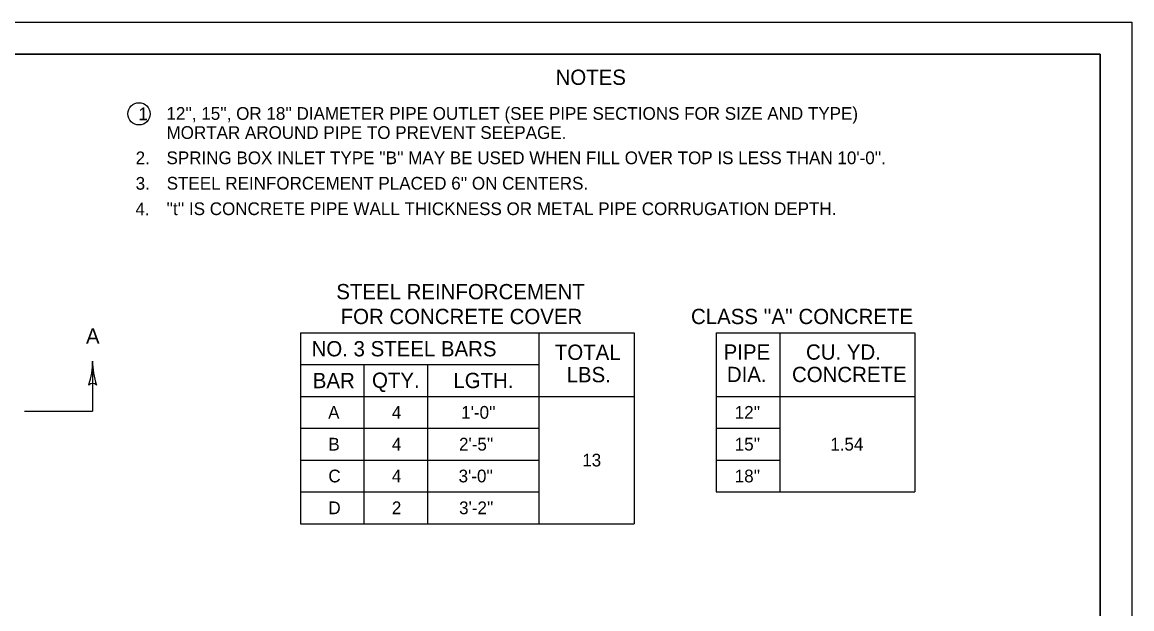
# Model space of a CAD drawing. Extents: x 1000 to 1036.3, y 1000 to 1022.
# Drawn here: x 1018.56 to 1036, y 1012.78 to 1022 of the extents above; entities that cross this region are included whole.
import ezdxf

# ---------------------------------------------------------------- set-up
doc = ezdxf.new("R2010")
doc.units = 0
for name, color, linetype in [('Level 1', 7, 'Continuous'), ('Level 10', 7, 'Continuous'), ('Level 11', 7, 'Continuous')]:
    doc.layers.add(name, color=color, linetype=linetype)

msp = doc.modelspace()

# ---------------------------------------------------------------- linework, layer by layer
at = {"layer": 'Level 1'}
for p, q in [((1022.928, 1017.119), (1028.178, 1017.119)), ((1022.928, 1017.119), (1022.928, 1014.119)), ((1026.678, 1017.119), (1026.678, 1016.119)), ((1028.178, 1017.119), (1028.178, 1014.119)), ((1029.464, 1017.119), (1032.589, 1017.119)), ((1029.464, 1017.119), (1029.464, 1014.619)), ((1030.464, 1017.119), (1030.464, 1014.619)), ((1032.589, 1017.119), (1032.589, 1014.619)), ((1019.662, 1016.673), (1019.662, 1015.89)), ((1022.928, 1016.619), (1026.678, 1016.619)), ((1023.928, 1016.619), (1023.928, 1014.119)), ((1024.928, 1016.619), (1024.928, 1014.119)), ((1022.928, 1016.119), (1028.178, 1016.119)), ((1026.678, 1016.119), (1026.678, 1014.119)), ((1029.464, 1016.119), (1032.589, 1016.119)), ((1018.592, 1015.89), (1019.662, 1015.89)), ((1022.928, 1015.619), (1026.678, 1015.619)), ((1029.464, 1015.619), (1030.464, 1015.619)), ((1022.928, 1015.119), (1026.678, 1015.119)), ((1029.464, 1015.119), (1030.464, 1015.119)), ((1022.928, 1014.619), (1026.678, 1014.619)), ((1029.464, 1014.619), (1032.589, 1014.619)), ((1022.928, 1014.119), (1028.178, 1014.119))]:
    msp.add_line(p, q, dxfattribs=at)
msp.add_circle((1020.392, 1020.56), 0.175, dxfattribs=at)
for centre, radius, start, end in [((1018.491, 1016.673), 1.172, 341.3472, 359.9939), ((1020.834, 1016.673), 1.172, 180, 198.6688), ((1020.834, 1016.673), 1.172, 179.9878, 180), ((1019.662, 1016.227), 0.0938, 48.7746, 130.8913)]:
    msp.add_arc(centre, radius, start, end, dxfattribs=at)
at = {"layer": 'Level 10'}
for p, q in [((1000, 1022), (1036, 1022)), ((1036, 1022), (1036, 1000)), ((1007, 1021.5), (1035.5, 1021.5)), ((1035.5, 1021.5), (1035.5, 1000.5))]:
    msp.add_line(p, q, dxfattribs=at)
at = {"layer": 'Level 11'}
msp.add_lwpolyline([(1007, 1000.5), (1035.5, 1000.5), (1035.5, 1021.5), (1007, 1021.5)], close=True, dxfattribs=at)

# ---------------------------------------------------------------- texts
at = {"layer": 'Level 1'}
for s, height, p in [('NOTES', 0.24, (1026.941, 1021.015)), ('1', 0.2, (1020.384, 1020.46)), ("12'', 15'', OR 18'' DIAMETER PIPE OUTLET (SEE PIPE SECTIONS FOR SIZE AND TYPE)", 0.2, (1020.823, 1020.466)), ('MORTAR AROUND PIPE TO PREVENT SEEPAGE.', 0.2, (1020.824, 1020.166)), ('2.', 0.2, (1020.339, 1019.768)), ("SPRING BOX INLET TYPE ''B'' MAY BE USED WHEN FILL OVER TOP IS LESS THAN 10'-0''.", 0.2, (1020.824, 1019.769)), ('3.', 0.2, (1020.339, 1019.368)), ("STEEL REINFORCEMENT PLACED 6'' ON CENTERS.", 0.2, (1020.827, 1019.369)), ('4.', 0.2, (1020.336, 1018.965)), ("''t'' IS CONCRETE PIPE WALL THICKNESS OR METAL PIPE CORRUGATION DEPTH.", 0.2, (1020.824, 1018.969)), ('STEEL REINFORCEMENT', 0.24, (1023.494, 1017.646)), ('FOR CONCRETE COVER', 0.24, (1023.562, 1017.256)), ("CLASS ''A'' CONCRETE", 0.24, (1029.07, 1017.256)), ('A', 0.24, (1019.558, 1016.948)), ('NO. 3 STEEL BARS', 0.24, (1023.105, 1016.749)), ('TOTAL', 0.24, (1026.929, 1016.694)), ('PIPE', 0.24, (1029.583, 1016.697)), ('CU. YD.', 0.24, (1030.878, 1016.697)), ('LBS.', 0.24, (1027.114, 1016.342)), ('DIA.', 0.24, (1029.634, 1016.345)), ('CONCRETE', 0.24, (1030.658, 1016.345)), ('BAR', 0.24, (1023.124, 1016.249)), ('QTY.', 0.24, (1024.055, 1016.254)), ('LGTH.', 0.24, (1025.334, 1016.25)), ('A', 0.2, (1023.365, 1015.769)), ('4', 0.2, (1024.367, 1015.769)), ("1'-0''", 0.2, (1025.457, 1015.769)), ("12''", 0.2, (1029.757, 1015.769)), ('B', 0.2, (1023.369, 1015.269)), ('4', 0.2, (1024.367, 1015.269)), ("2'-5''", 0.2, (1025.423, 1015.269)), ("15''", 0.2, (1029.757, 1015.269)), ('1.54', 0.2, (1031.259, 1015.269)), ('13', 0.2, (1027.36, 1015.019)), ('C', 0.2, (1023.369, 1014.769)), ('4', 0.2, (1024.367, 1014.769)), ("3'-0''", 0.2, (1025.416, 1014.769)), ("18''", 0.2, (1029.757, 1014.769)), ('D', 0.2, (1023.369, 1014.269)), ('2', 0.2, (1024.367, 1014.269)), ("3'-2''", 0.2, (1025.424, 1014.269))]:
    msp.add_text(s, height=height, dxfattribs=at).set_placement(p)

doc.saveas('drawing.dxf')
